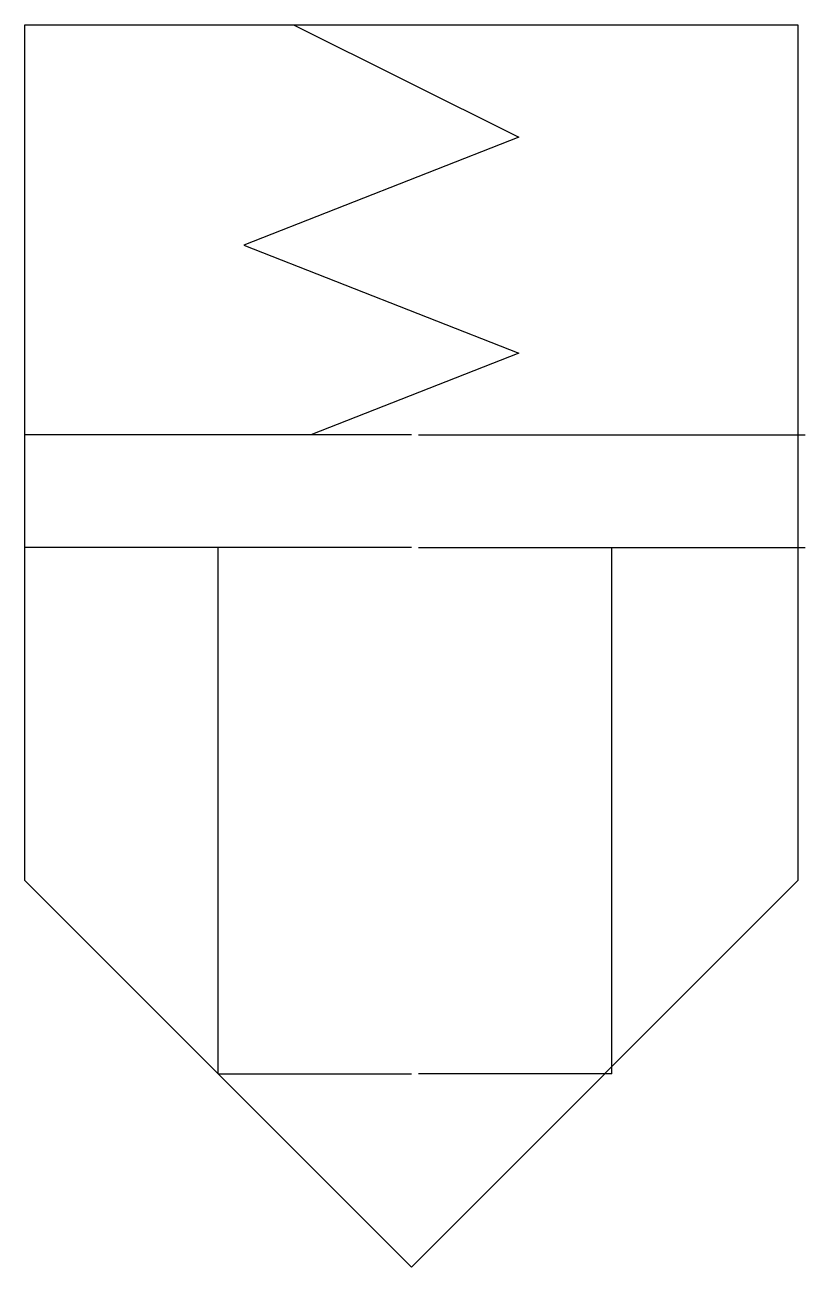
# Model space of a CAD drawing. Extents: x 116.1 to 126.2, y 81.3 to 97.4.
import ezdxf

# ---------------------------------------------------------------- set-up
doc = ezdxf.new("R2010")
doc.units = 0
doc.header["$MEASUREMENT"] = 0
doc.layers.add('11', color=1, linetype='CONTINUOUS')

msp = doc.modelspace()

# ---------------------------------------------------------------- linework, layer by layer
at = {"layer": '11'}
for p, q in [((116.122, 86.348), (116.122, 97.418)), ((116.122, 97.418), (126.122, 97.418)), ((119.597, 97.418), (122.511, 95.963)), ((126.122, 97.418), (126.122, 86.348)), ((122.511, 95.963), (118.957, 94.566)), ((118.957, 94.566), (122.511, 93.172)), ((122.511, 93.172), (119.821, 92.114)), ((121.122, 92.114), (116.122, 92.114)), ((121.216, 92.114), (126.216, 92.114)), ((121.122, 90.658), (116.122, 90.658)), ((118.622, 83.848), (118.622, 90.658)), ((121.216, 90.658), (126.216, 90.658)), ((123.716, 83.848), (123.716, 90.658)), ((116.122, 86.348), (121.122, 81.348)), ((126.122, 86.348), (121.122, 81.348)), ((118.622, 83.848), (121.122, 83.848)), ((123.716, 83.848), (121.216, 83.848))]:
    msp.add_line(p, q, dxfattribs=at)

doc.saveas('drawing.dxf')
